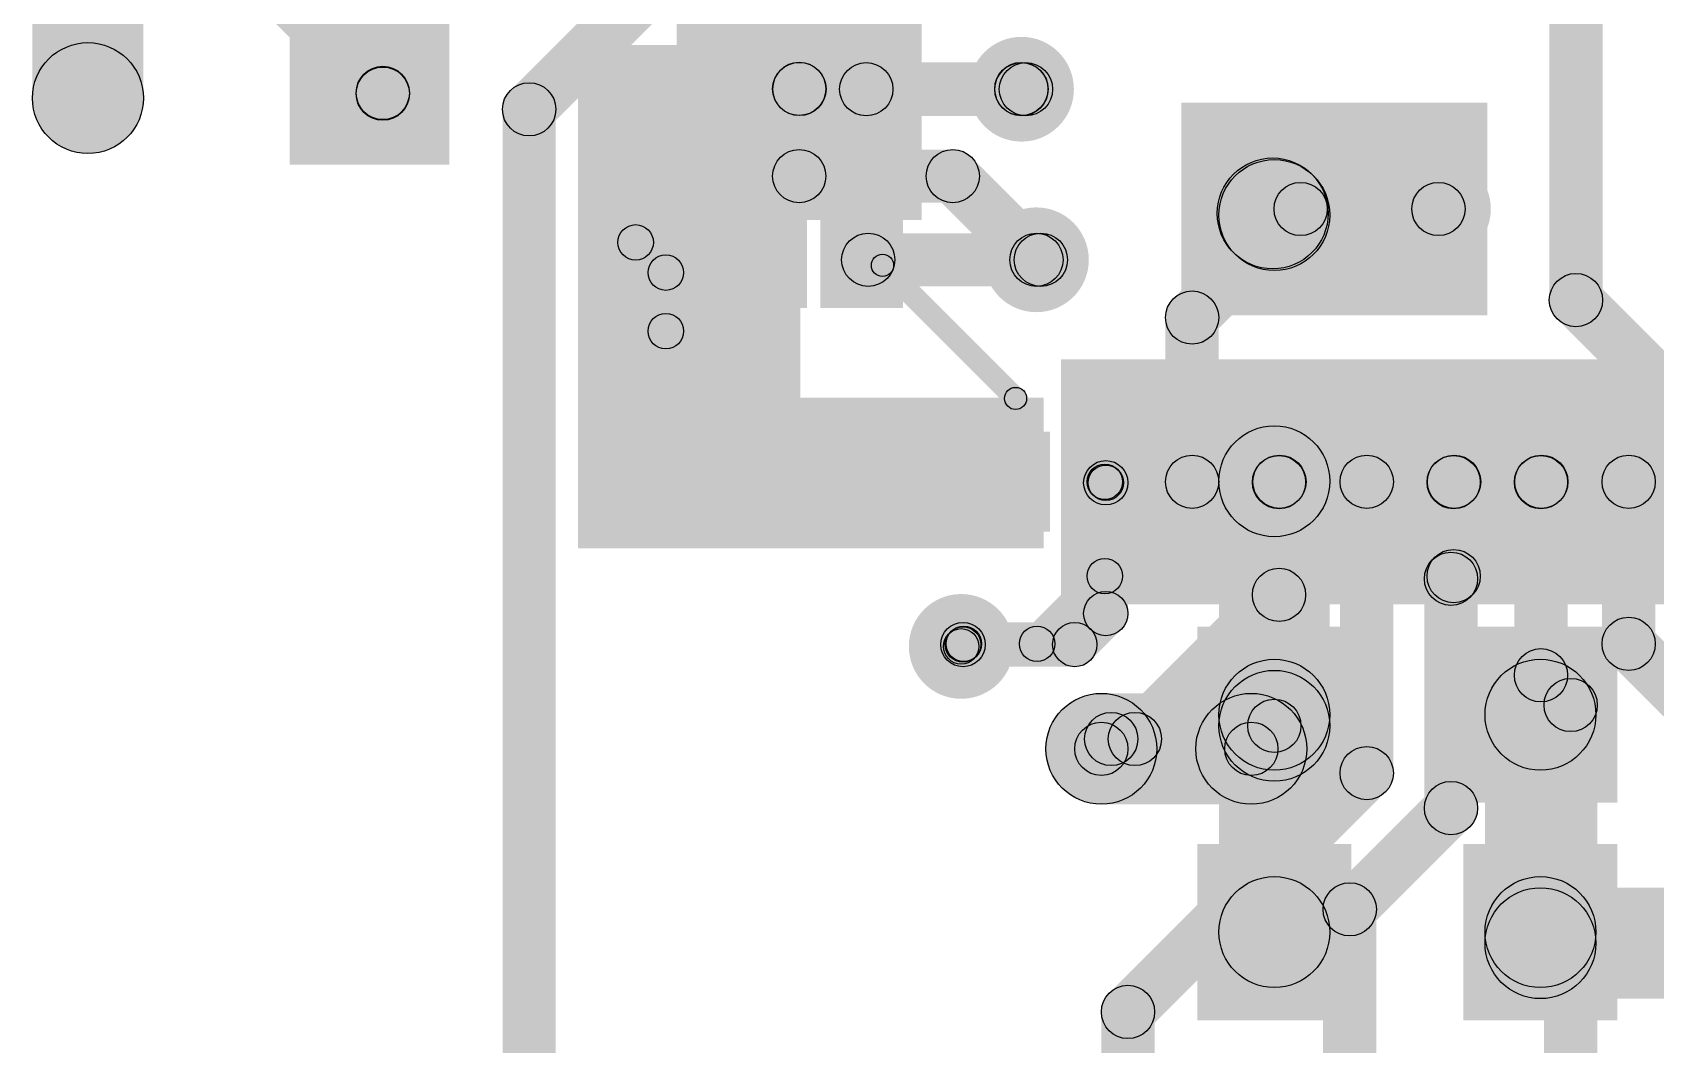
# Model space of a CAD drawing. Header units: millimetres. Extents: x -1.37 to 1.18, y -0.07 to 2.63.
# Drawn here: x -0.472 to -0.1061, y 0.7042 to 0.9323 of the extents above; entities that cross this region are included whole.
import ezdxf

# ---------------------------------------------------------------- set-up
doc = ezdxf.new("R2010")
doc.units = ezdxf.units.MM
doc.header["$MEASUREMENT"] = 0
for name, color, linetype in [('BottomLayer', 5, 'Continuous'), ('BottomPaste', 16, 'Continuous'), ('BottomSolder', 6, 'Continuous'), ('TopLayer', 1, 'Continuous'), ('TopOverlay', 2, 'Continuous'), ('TopPaste', 8, 'Continuous'), ('TopSolder', 216, 'Continuous'), ('ViaHoleLayer', 16, 'Continuous')]:
    doc.layers.add(name, color=color, linetype=linetype)

# ---------------------------------------------------------------- blocks, each defined once
blk = doc.blocks.new('R___0201_B_46')
at = {"layer": 'BottomLayer'}
for points in [[(-0.01614, 0.00728), (-0.00551, 0.00728), (-0.00551, -0.00728), (-0.01614, -0.00728)], [(0.00551, 0.00728), (0.01614, 0.00728), (0.01614, -0.00728), (0.00551, -0.00728)]]:
    blk.add_hatch(color=5, dxfattribs=at).paths.add_polyline_path(points)
at = {"layer": 'BottomPaste'}
for points in [[(-0.01614, 0.00728), (-0.00551, 0.00728), (-0.00551, -0.00728), (-0.01614, -0.00728)], [(0.00551, 0.00728), (0.01614, 0.00728), (0.01614, -0.00728), (0.00551, -0.00728)]]:
    blk.add_hatch(color=16, dxfattribs=at).paths.add_polyline_path(points)
at = {"layer": 'BottomSolder'}
for points in [[(-0.02014, 0.01128), (-0.00151, 0.01128), (-0.00151, -0.01128), (-0.02014, -0.01128)], [(0.00151, 0.01128), (0.02014, 0.01128), (0.02014, -0.01128), (0.00151, -0.01128)]]:
    blk.add_hatch(color=6, dxfattribs=at).paths.add_polyline_path(points)
blk = doc.blocks.new('R___0201_B_47')
at = {"layer": 'BottomLayer'}
for points in [[(-0.01614, 0.00728), (-0.00551, 0.00728), (-0.00551, -0.00728), (-0.01614, -0.00728)], [(0.00551, 0.00728), (0.01614, 0.00728), (0.01614, -0.00728), (0.00551, -0.00728)]]:
    blk.add_hatch(color=5, dxfattribs=at).paths.add_polyline_path(points)
at = {"layer": 'BottomPaste'}
for points in [[(-0.01614, 0.00728), (-0.00551, 0.00728), (-0.00551, -0.00728), (-0.01614, -0.00728)], [(0.00551, 0.00728), (0.01614, 0.00728), (0.01614, -0.00728), (0.00551, -0.00728)]]:
    blk.add_hatch(color=16, dxfattribs=at).paths.add_polyline_path(points)
at = {"layer": 'BottomSolder'}
for points in [[(-0.02014, 0.01128), (-0.00151, 0.01128), (-0.00151, -0.01128), (-0.02014, -0.01128)], [(0.00151, 0.01128), (0.02014, 0.01128), (0.02014, -0.01128), (0.00151, -0.01128)]]:
    blk.add_hatch(color=6, dxfattribs=at).paths.add_polyline_path(points)
blk = doc.blocks.new('R___0201_B_48')
at = {"layer": 'BottomLayer'}
for points in [[(-0.01614, 0.00728), (-0.00551, 0.00728), (-0.00551, -0.00728), (-0.01614, -0.00728)], [(0.00551, 0.00728), (0.01614, 0.00728), (0.01614, -0.00728), (0.00551, -0.00728)]]:
    blk.add_hatch(color=5, dxfattribs=at).paths.add_polyline_path(points)
at = {"layer": 'BottomPaste'}
for points in [[(-0.01614, 0.00728), (-0.00551, 0.00728), (-0.00551, -0.00728), (-0.01614, -0.00728)], [(0.00551, 0.00728), (0.01614, 0.00728), (0.01614, -0.00728), (0.00551, -0.00728)]]:
    blk.add_hatch(color=16, dxfattribs=at).paths.add_polyline_path(points)
at = {"layer": 'BottomSolder'}
for points in [[(-0.02014, 0.01128), (-0.00151, 0.01128), (-0.00151, -0.01128), (-0.02014, -0.01128)], [(0.00151, 0.01128), (0.02014, 0.01128), (0.02014, -0.01128), (0.00151, -0.01128)]]:
    blk.add_hatch(color=6, dxfattribs=at).paths.add_polyline_path(points)
blk = doc.blocks.new('LQFP_100_78')
at = {"layer": 'TopLayer'}
for points in [[(-0.32874, -0.21063), (-0.2815, -0.21063), (-0.2815, -0.22244), (-0.32874, -0.22244)], [(-0.32874, -0.23031), (-0.2815, -0.23031), (-0.2815, -0.24213), (-0.32874, -0.24213)], [(-0.23031, -0.2815), (-0.23031, -0.32874), (-0.24213, -0.32874), (-0.24213, -0.2815)], [(-0.21063, -0.2815), (-0.21063, -0.32874), (-0.22244, -0.32874), (-0.22244, -0.2815)], [(-0.19094, -0.2815), (-0.19094, -0.32874), (-0.20276, -0.32874), (-0.20276, -0.2815)], [(-0.17126, -0.2815), (-0.17126, -0.32874), (-0.18307, -0.32874), (-0.18307, -0.2815)], [(-0.15157, -0.2815), (-0.15157, -0.32874), (-0.16339, -0.32874), (-0.16339, -0.2815)], [(-0.13189, -0.2815), (-0.13189, -0.32874), (-0.1437, -0.32874), (-0.1437, -0.2815)], [(-0.1122, -0.2815), (-0.1122, -0.32874), (-0.12402, -0.32874), (-0.12402, -0.2815)]]:
    blk.add_hatch(color=1, dxfattribs=at).paths.add_polyline_path(points)
at = {"layer": 'TopOverlay'}
h = blk.add_hatch(color=2, dxfattribs=at)
edge = h.paths.add_edge_path()
edge.add_arc((-0.28634, -0.25634), 0.0025, 0, 360)
blk.add_hatch(color=2, dxfattribs=at).paths.add_polyline_path([(-0.28811, -0.25811), (-0.28457, -0.25457), (-0.25457, -0.28457), (-0.25811, -0.28811)])
h = blk.add_hatch(color=2, dxfattribs=at)
edge = h.paths.add_edge_path()
edge.add_arc((-0.25634, -0.28634), 0.0025, 0, 360)
at = {"layer": 'TopPaste'}
for points in [[(-0.32874, -0.21063), (-0.2815, -0.21063), (-0.2815, -0.22244), (-0.32874, -0.22244)], [(-0.32874, -0.23031), (-0.2815, -0.23031), (-0.2815, -0.24213), (-0.32874, -0.24213)], [(-0.23031, -0.2815), (-0.23031, -0.32874), (-0.24213, -0.32874), (-0.24213, -0.2815)], [(-0.21063, -0.2815), (-0.21063, -0.32874), (-0.22244, -0.32874), (-0.22244, -0.2815)], [(-0.19094, -0.2815), (-0.19094, -0.32874), (-0.20276, -0.32874), (-0.20276, -0.2815)], [(-0.17126, -0.2815), (-0.17126, -0.32874), (-0.18307, -0.32874), (-0.18307, -0.2815)], [(-0.15157, -0.2815), (-0.15157, -0.32874), (-0.16339, -0.32874), (-0.16339, -0.2815)], [(-0.13189, -0.2815), (-0.13189, -0.32874), (-0.1437, -0.32874), (-0.1437, -0.2815)], [(-0.1122, -0.2815), (-0.1122, -0.32874), (-0.12402, -0.32874), (-0.12402, -0.2815)]]:
    blk.add_hatch(color=8, dxfattribs=at).paths.add_polyline_path(points)
at = {"layer": 'TopSolder'}
for points in [[(-0.33274, -0.18694), (-0.2775, -0.18694), (-0.2775, -0.20676), (-0.33274, -0.20676)], [(-0.33274, -0.20663), (-0.2775, -0.20663), (-0.2775, -0.22644), (-0.33274, -0.22644)], [(-0.33274, -0.22631), (-0.2775, -0.22631), (-0.2775, -0.24613), (-0.33274, -0.24613)], [(-0.22631, -0.2775), (-0.22631, -0.33274), (-0.24613, -0.33274), (-0.24613, -0.2775)], [(-0.20663, -0.2775), (-0.20663, -0.33274), (-0.22644, -0.33274), (-0.22644, -0.2775)], [(-0.18694, -0.2775), (-0.18694, -0.33274), (-0.20676, -0.33274), (-0.20676, -0.2775)], [(-0.16726, -0.2775), (-0.16726, -0.33274), (-0.18707, -0.33274), (-0.18707, -0.2775)], [(-0.14757, -0.2775), (-0.14757, -0.33274), (-0.16739, -0.33274), (-0.16739, -0.2775)], [(-0.12789, -0.2775), (-0.12789, -0.33274), (-0.1477, -0.33274), (-0.1477, -0.2775)], [(-0.1082, -0.2775), (-0.1082, -0.33274), (-0.12802, -0.33274), (-0.12802, -0.2775)]]:
    blk.add_hatch(color=216, dxfattribs=at).paths.add_polyline_path(points)
at = {"layer": 'TopOverlay'}
for centre in [(-0.28634, -0.25634), (-0.25634, -0.28634)]:
    blk.add_circle(centre, 0.0025, dxfattribs=at)
blk = doc.blocks.new('F981E105MMA_B_103')
at = {"layer": 'BottomLayer'}
for points in [[(-0.045, -0.0175), (-0.045, 0.0175), (-0.015, 0.0175), (-0.015, -0.0175)], [(0.015, -0.0175), (0.015, 0.0175), (0.045, 0.0175), (0.045, -0.0175)]]:
    blk.add_hatch(color=5, dxfattribs=at).paths.add_polyline_path(points)
at = {"layer": 'BottomPaste'}
for points in [[(-0.045, -0.0175), (-0.045, 0.0175), (-0.015, 0.0175), (-0.015, -0.0175)], [(0.015, -0.0175), (0.015, 0.0175), (0.045, 0.0175), (0.045, -0.0175)]]:
    blk.add_hatch(color=16, dxfattribs=at).paths.add_polyline_path(points)
at = {"layer": 'BottomSolder'}
for points in [[(-0.04736, -0.01986), (-0.04736, 0.01986), (-0.01264, 0.01986), (-0.01264, -0.01986)], [(0.01264, -0.01986), (0.01264, 0.01986), (0.04736, 0.01986), (0.04736, -0.01986)]]:
    blk.add_hatch(color=6, dxfattribs=at).paths.add_polyline_path(points)
blk = doc.blocks.new('C__0603_B_105')
at = {"layer": 'BottomLayer'}
for points in [[(-0.045, -0.0175), (-0.045, 0.0175), (-0.015, 0.0175), (-0.015, -0.0175)], [(0.015, -0.0175), (0.015, 0.0175), (0.045, 0.0175), (0.045, -0.0175)]]:
    blk.add_hatch(color=5, dxfattribs=at).paths.add_polyline_path(points)
at = {"layer": 'BottomPaste'}
for points in [[(-0.045, -0.0175), (-0.045, 0.0175), (-0.015, 0.0175), (-0.015, -0.0175)], [(0.015, -0.0175), (0.015, 0.0175), (0.045, 0.0175), (0.045, -0.0175)]]:
    blk.add_hatch(color=16, dxfattribs=at).paths.add_polyline_path(points)
at = {"layer": 'BottomSolder'}
for points in [[(-0.04736, -0.01986), (-0.04736, 0.01986), (-0.01264, 0.01986), (-0.01264, -0.01986)], [(0.01264, -0.01986), (0.01264, 0.01986), (0.04736, 0.01986), (0.04736, -0.01986)]]:
    blk.add_hatch(color=6, dxfattribs=at).paths.add_polyline_path(points)
blk = doc.blocks.new('C__0603_B_110')
at = {"layer": 'BottomLayer'}
for points in [[(-0.045, -0.0175), (-0.045, 0.0175), (-0.015, 0.0175), (-0.015, -0.0175)], [(0.015, -0.0175), (0.015, 0.0175), (0.045, 0.0175), (0.045, -0.0175)]]:
    blk.add_hatch(color=5, dxfattribs=at).paths.add_polyline_path(points)
at = {"layer": 'BottomPaste'}
for points in [[(-0.045, -0.0175), (-0.045, 0.0175), (-0.015, 0.0175), (-0.015, -0.0175)], [(0.015, -0.0175), (0.015, 0.0175), (0.045, 0.0175), (0.045, -0.0175)]]:
    blk.add_hatch(color=16, dxfattribs=at).paths.add_polyline_path(points)
at = {"layer": 'BottomSolder'}
for points in [[(-0.04736, -0.01986), (-0.04736, 0.01986), (-0.01264, 0.01986), (-0.01264, -0.01986)], [(0.01264, -0.01986), (0.01264, 0.01986), (0.04736, 0.01986), (0.04736, -0.01986)]]:
    blk.add_hatch(color=6, dxfattribs=at).paths.add_polyline_path(points)

msp = doc.modelspace()

# ---------------------------------------------------------------- hatches: boundary and pattern name
at = {"layer": 'BottomLayer'}
for points in [[(-0.118, 0.872), (-0.13, 0.872), (-0.13, 1.084), (-0.118, 1.084)], [(-0.414, 0.90253), (-0.378, 0.90253), (-0.378, 0.97253), (-0.414, 0.97253)], [(-0.44698, 0.91753), (-0.47198, 0.91753), (-0.47198, 0.95852), (-0.44698, 0.95852)], [(-0.349, 0.816), (-0.29883, 0.816), (-0.29883, 0.92953), (-0.349, 0.92953)], [(-0.284, 0.91353), (-0.284, 0.92553), (-0.248, 0.92553), (-0.248, 0.91353)], [(-0.213, 0.86853), (-0.144, 0.86853), (-0.144, 0.91653), (-0.213, 0.91653)], [(-0.20121, 0.88269), (-0.18353, 0.90037), (-0.18316, 0.9), (-0.20084, 0.88232)], [(-0.33883, 0.88217), (-0.33317, 0.88783), (-0.32636, 0.88102), (-0.33202, 0.87536)], [(-0.28356, 0.87508), (-0.28356, 0.88708), (-0.24464, 0.88708), (-0.24464, 0.87508)], [(-0.32519, 0.865), (-0.33319, 0.865), (-0.33319, 0.87819), (-0.32519, 0.87819)], [(-0.12824, 0.86776), (-0.11976, 0.87624), (-0.09567, 0.85216), (-0.10416, 0.84367)], [(-0.316, 0.816), (-0.244, 0.816), (-0.244, 0.85), (-0.316, 0.85)], [(-0.22622, 0.80978), (-0.23422, 0.80978), (-0.23422, 0.83104), (-0.22622, 0.83104)], [(-0.1795, 0.77853), (-0.2045, 0.77853), (-0.2045, 0.83116), (-0.1795, 0.83116)], [(-0.24267, 0.79168), (-0.24832, 0.79733), (-0.23305, 0.81261), (-0.22739, 0.80695)], [(-0.26202, 0.79051), (-0.26202, 0.79851), (-0.24549, 0.79851), (-0.24549, 0.79051)], [(-0.25977, 0.79111), (-0.26542, 0.79676), (-0.26485, 0.79733), (-0.25919, 0.79168)], [(-0.231, 0.75834), (-0.231, 0.78334), (-0.19719, 0.78334), (-0.19719, 0.75834)], [(-0.19295, 0.7666), (-0.20143, 0.77508), (-0.19624, 0.78027), (-0.18776, 0.77179)], [(-0.1795, 0.77603), (-0.2045, 0.77603), (-0.2045, 0.77853), (-0.1795, 0.77853)], [(-0.1795, 0.72953), (-0.2045, 0.72953), (-0.2045, 0.77603), (-0.1795, 0.77603)], [(-0.1195, 0.72953), (-0.1445, 0.72953), (-0.1445, 0.77853), (-0.1195, 0.77853)], [(-0.132, 0.71453), (-0.132, 0.73953), (-0.08603, 0.73953), (-0.08603, 0.71453)]]:
    msp.add_hatch(color=5, dxfattribs=at).paths.add_polyline_path(points)
h = msp.add_hatch(color=5, dxfattribs=at)
edge = h.paths.add_edge_path()
edge.add_arc((-0.45948, 0.91753), 0.0125, 0, 360)
h = msp.add_hatch(color=5, dxfattribs=at)
edge = h.paths.add_edge_path()
edge.add_arc((-0.393, 0.91853), 0.01181, 0, 360)
h = msp.add_hatch(color=5, dxfattribs=at)
edge = h.paths.add_edge_path()
edge.add_arc((-0.249, 0.91953), 0.01181, 0, 360)
h = msp.add_hatch(color=5, dxfattribs=at)
edge = h.paths.add_edge_path()
edge.add_arc((-0.45948, 0.91753), 0.01181, 0, 360)
h = msp.add_hatch(color=5, dxfattribs=at)
edge = h.paths.add_edge_path()
edge.add_arc((-0.284, 0.91953), 0.006, 0, 360)
h = msp.add_hatch(color=5, dxfattribs=at)
edge = h.paths.add_edge_path()
edge.add_arc((-0.248, 0.91953), 0.006, 0, 360)
h = msp.add_hatch(color=5, dxfattribs=at)
edge = h.paths.add_edge_path()
edge.add_arc((-0.19237, 0.89153), 0.0125, 0, 360)
h = msp.add_hatch(color=5, dxfattribs=at)
edge = h.paths.add_edge_path()
edge.add_arc((-0.155, 0.89253), 0.01181, 0, 360)
h = msp.add_hatch(color=5, dxfattribs=at)
edge = h.paths.add_edge_path()
edge.add_arc((-0.192, 0.89116), 0.0125, 0, 360)
h = msp.add_hatch(color=5, dxfattribs=at)
edge = h.paths.add_edge_path()
edge.add_arc((-0.24564, 0.88108), 0.01181, 0, 360)
h = msp.add_hatch(color=5, dxfattribs=at)
edge = h.paths.add_edge_path()
edge.add_arc((-0.336, 0.885), 0.004, 0, 360)
h = msp.add_hatch(color=5, dxfattribs=at)
edge = h.paths.add_edge_path()
edge.add_arc((-0.28356, 0.88108), 0.006, 0, 360)
h = msp.add_hatch(color=5, dxfattribs=at)
edge = h.paths.add_edge_path()
edge.add_arc((-0.24464, 0.88108), 0.006, 0, 360)
h = msp.add_hatch(color=5, dxfattribs=at)
edge = h.paths.add_edge_path()
edge.add_arc((-0.32919, 0.87819), 0.004, 0, 360)
h = msp.add_hatch(color=5, dxfattribs=at)
edge = h.paths.add_edge_path()
edge.add_arc((-0.32919, 0.87819), 0.004, 0, 360)
h = msp.add_hatch(color=5, dxfattribs=at)
edge = h.paths.add_edge_path()
edge.add_arc((-0.32919, 0.865), 0.01181, 0, 360)
h = msp.add_hatch(color=5, dxfattribs=at)
edge = h.paths.add_edge_path()
edge.add_arc((-0.124, 0.872), 0.006, 0, 360)
h = msp.add_hatch(color=5, dxfattribs=at)
edge = h.paths.add_edge_path()
edge.add_arc((-0.124, 0.872), 0.006, 0, 360)
h = msp.add_hatch(color=5, dxfattribs=at)
edge = h.paths.add_edge_path()
edge.add_arc((-0.32919, 0.865), 0.004, 0, 360)
h = msp.add_hatch(color=5, dxfattribs=at)
edge = h.paths.add_edge_path()
edge.add_arc((-0.192, 0.83116), 0.0125, 0, 360)
h = msp.add_hatch(color=5, dxfattribs=at)
edge = h.paths.add_edge_path()
edge.add_arc((-0.23022, 0.83104), 0.004, 0, 360)
h = msp.add_hatch(color=5, dxfattribs=at)
edge = h.paths.add_edge_path()
edge.add_arc((-0.23022, 0.80978), 0.004, 0, 360)
h = msp.add_hatch(color=5, dxfattribs=at)
edge = h.paths.add_edge_path()
edge.add_arc((-0.23022, 0.80978), 0.004, 0, 360)
h = msp.add_hatch(color=5, dxfattribs=at)
edge = h.paths.add_edge_path()
edge.add_arc((-0.26259, 0.79393), 0.01181, 0, 360)
h = msp.add_hatch(color=5, dxfattribs=at)
edge = h.paths.add_edge_path()
edge.add_arc((-0.26259, 0.79393), 0.004, 0, 360)
h = msp.add_hatch(color=5, dxfattribs=at)
edge = h.paths.add_edge_path()
edge.add_arc((-0.26202, 0.79451), 0.004, 0, 360)
h = msp.add_hatch(color=5, dxfattribs=at)
edge = h.paths.add_edge_path()
edge.add_arc((-0.26202, 0.79451), 0.004, 0, 360)
h = msp.add_hatch(color=5, dxfattribs=at)
edge = h.paths.add_edge_path()
edge.add_arc((-0.24549, 0.79451), 0.004, 0, 360)
h = msp.add_hatch(color=5, dxfattribs=at)
edge = h.paths.add_edge_path()
edge.add_arc((-0.24549, 0.79451), 0.004, 0, 360)
h = msp.add_hatch(color=5, dxfattribs=at)
edge = h.paths.add_edge_path()
edge.add_arc((-0.192, 0.77853), 0.0125, 0, 360)
h = msp.add_hatch(color=5, dxfattribs=at)
edge = h.paths.add_edge_path()
edge.add_arc((-0.192, 0.77853), 0.0125, 0, 360)
h = msp.add_hatch(color=5, dxfattribs=at)
edge = h.paths.add_edge_path()
edge.add_arc((-0.132, 0.77853), 0.0125, 0, 360)
h = msp.add_hatch(color=5, dxfattribs=at)
edge = h.paths.add_edge_path()
edge.add_arc((-0.192, 0.77603), 0.0125, 0, 360)
h = msp.add_hatch(color=5, dxfattribs=at)
edge = h.paths.add_edge_path()
edge.add_arc((-0.192, 0.77603), 0.0125, 0, 360)
h = msp.add_hatch(color=5, dxfattribs=at)
edge = h.paths.add_edge_path()
edge.add_arc((-0.231, 0.77084), 0.0125, 0, 360)
h = msp.add_hatch(color=5, dxfattribs=at)
edge = h.paths.add_edge_path()
edge.add_arc((-0.19719, 0.77084), 0.0125, 0, 360)
h = msp.add_hatch(color=5, dxfattribs=at)
edge = h.paths.add_edge_path()
edge.add_arc((-0.231, 0.77084), 0.01181, 0, 360)
h = msp.add_hatch(color=5, dxfattribs=at)
edge = h.paths.add_edge_path()
edge.add_arc((-0.192, 0.77603), 0.006, 0, 360)
h = msp.add_hatch(color=5, dxfattribs=at)
edge = h.paths.add_edge_path()
edge.add_arc((-0.19719, 0.77084), 0.006, 0, 360)
h = msp.add_hatch(color=5, dxfattribs=at)
edge = h.paths.add_edge_path()
edge.add_arc((-0.192, 0.72953), 0.0125, 0, 360)
h = msp.add_hatch(color=5, dxfattribs=at)
edge = h.paths.add_edge_path()
edge.add_arc((-0.132, 0.72953), 0.0125, 0, 360)
h = msp.add_hatch(color=5, dxfattribs=at)
edge = h.paths.add_edge_path()
edge.add_arc((-0.132, 0.72703), 0.0125, 0, 360)
at = {"layer": 'TopLayer'}
for points in [[(-0.41824, 0.93544), (-0.40976, 0.94393), (-0.38876, 0.92293), (-0.39724, 0.91444)], [(-0.35576, 0.91076), (-0.36424, 0.91924), (-0.33994, 0.94355), (-0.33145, 0.93506)], [(-0.30336, 0.91538), (-0.29488, 0.92387), (-0.29483, 0.92382), (-0.30331, 0.91533)], [(-0.29907, 0.91358), (-0.29907, 0.92558), (-0.24905, 0.92558), (-0.24905, 0.91358)], [(-0.25329, 0.91533), (-0.2448, 0.92382), (-0.24476, 0.92377), (-0.25324, 0.91529)], [(-0.387, 0.91853), (-0.399, 0.91853), (-0.399, 0.91869), (-0.387, 0.91869)], [(-0.354, 0.54), (-0.366, 0.54), (-0.366, 0.915), (-0.354, 0.915)], [(-0.29912, 0.89394), (-0.29912, 0.90594), (-0.2645, 0.90594), (-0.2645, 0.89394)], [(-0.26874, 0.89569), (-0.26025, 0.90418), (-0.2414, 0.88533), (-0.24989, 0.87684)], [(-0.20629, 0.86382), (-0.21478, 0.87231), (-0.19031, 0.89677), (-0.18183, 0.88829)], [(-0.18607, 0.88653), (-0.18607, 0.89853), (-0.155, 0.89853), (-0.155, 0.88653)], [(-0.20454, 0.83104), (-0.21654, 0.83104), (-0.21654, 0.86806), (-0.20454, 0.86806)], [(-0.1867, 0.8267), (-0.19519, 0.83519), (-0.19509, 0.83528), (-0.18661, 0.8268)], [(-0.14733, 0.8267), (-0.15582, 0.83519), (-0.15572, 0.83528), (-0.14724, 0.8268)], [(-0.12765, 0.8267), (-0.13613, 0.83519), (-0.13604, 0.83528), (-0.12755, 0.8268)], [(-0.225, 0.80134), (-0.235, 0.80134), (-0.235, 0.83082), (-0.225, 0.83082)], [(-0.23305, 0.82821), (-0.22739, 0.83387), (-0.22717, 0.83365), (-0.23283, 0.82799)], [(-0.18494, 0.80555), (-0.19694, 0.80555), (-0.19694, 0.83095), (-0.18494, 0.83095)], [(-0.16517, 0.76536), (-0.17717, 0.76536), (-0.17717, 0.83104), (-0.16517, 0.83104)], [(-0.14557, 0.80977), (-0.15757, 0.80977), (-0.15757, 0.83095), (-0.14557, 0.83095)], [(-0.12589, 0.78742), (-0.13789, 0.78742), (-0.13789, 0.83095), (-0.12589, 0.83095)], [(-0.10611, 0.79451), (-0.11811, 0.79451), (-0.11811, 0.83104), (-0.10611, 0.83104)], [(-0.14792, 0.80494), (-0.15641, 0.81342), (-0.15582, 0.81401), (-0.14733, 0.80553)], [(-0.21919, 0.76882), (-0.22767, 0.77731), (-0.19519, 0.80979), (-0.1867, 0.8013)], [(-0.14617, 0.75749), (-0.15817, 0.75749), (-0.15817, 0.80918), (-0.14617, 0.80918)], [(-0.23346, 0.7908), (-0.24054, 0.79787), (-0.23354, 0.80487), (-0.22646, 0.7978)], [(-0.26219, 0.78934), (-0.26219, 0.79934), (-0.237, 0.79934), (-0.237, 0.78934)], [(-0.11635, 0.79027), (-0.10787, 0.79875), (-0.09576, 0.78664), (-0.10424, 0.77816)], [(-0.25977, 0.79111), (-0.26542, 0.79676), (-0.26502, 0.79717), (-0.25936, 0.79151)], [(-0.13613, 0.78318), (-0.12765, 0.79166), (-0.12095, 0.78496), (-0.12943, 0.77647)], [(-0.11919, 0.57653), (-0.13119, 0.57653), (-0.13119, 0.78072), (-0.11919, 0.78072)], [(-0.22676, 0.7666), (-0.23524, 0.77508), (-0.23302, 0.77731), (-0.22453, 0.76882)], [(-0.22878, 0.76706), (-0.22878, 0.77906), (-0.22343, 0.77906), (-0.22343, 0.76706)], [(-0.22076, 0.70729), (-0.22924, 0.71577), (-0.17541, 0.76961), (-0.16692, 0.76112)], [(-0.17076, 0.73042), (-0.17924, 0.7389), (-0.15641, 0.76174), (-0.14792, 0.75325)], [(-0.169, 0.42253), (-0.181, 0.42253), (-0.181, 0.73466), (-0.169, 0.73466)], [(-0.219, 0.4079), (-0.231, 0.4079), (-0.231, 0.71153), (-0.219, 0.71153)]]:
    msp.add_hatch(color=1, dxfattribs=at).paths.add_polyline_path(points)
h = msp.add_hatch(color=1, dxfattribs=at)
edge = h.paths.add_edge_path()
edge.add_arc((-0.393, 0.91853), 0.01181, 0, 360)
h = msp.add_hatch(color=1, dxfattribs=at)
edge = h.paths.add_edge_path()
edge.add_arc((-0.249, 0.91953), 0.01181, 0, 360)
h = msp.add_hatch(color=1, dxfattribs=at)
edge = h.paths.add_edge_path()
edge.add_arc((-0.45948, 0.91753), 0.01181, 0, 360)
h = msp.add_hatch(color=1, dxfattribs=at)
edge = h.paths.add_edge_path()
edge.add_arc((-0.393, 0.91869), 0.006, 0, 360)
h = msp.add_hatch(color=1, dxfattribs=at)
edge = h.paths.add_edge_path()
edge.add_arc((-0.393, 0.91869), 0.006, 0, 360)
h = msp.add_hatch(color=1, dxfattribs=at)
edge = h.paths.add_edge_path()
edge.add_arc((-0.393, 0.91853), 0.006, 0, 360)
h = msp.add_hatch(color=1, dxfattribs=at)
edge = h.paths.add_edge_path()
edge.add_arc((-0.29912, 0.91962), 0.006, 0, 360)
h = msp.add_hatch(color=1, dxfattribs=at)
edge = h.paths.add_edge_path()
edge.add_arc((-0.29907, 0.91958), 0.006, 0, 360)
h = msp.add_hatch(color=1, dxfattribs=at)
edge = h.paths.add_edge_path()
edge.add_arc((-0.29907, 0.91958), 0.006, 0, 360)
h = msp.add_hatch(color=1, dxfattribs=at)
edge = h.paths.add_edge_path()
edge.add_arc((-0.24905, 0.91958), 0.006, 0, 360)
h = msp.add_hatch(color=1, dxfattribs=at)
edge = h.paths.add_edge_path()
edge.add_arc((-0.24905, 0.91958), 0.006, 0, 360)
h = msp.add_hatch(color=1, dxfattribs=at)
edge = h.paths.add_edge_path()
edge.add_arc((-0.249, 0.91953), 0.006, 0, 360)
h = msp.add_hatch(color=1, dxfattribs=at)
edge = h.paths.add_edge_path()
edge.add_arc((-0.36, 0.915), 0.006, 0, 360)
h = msp.add_hatch(color=1, dxfattribs=at)
edge = h.paths.add_edge_path()
edge.add_arc((-0.36, 0.915), 0.006, 0, 360)
h = msp.add_hatch(color=1, dxfattribs=at)
edge = h.paths.add_edge_path()
edge.add_arc((-0.29912, 0.89994), 0.006, 0, 360)
h = msp.add_hatch(color=1, dxfattribs=at)
edge = h.paths.add_edge_path()
edge.add_arc((-0.2645, 0.89994), 0.006, 0, 360)
h = msp.add_hatch(color=1, dxfattribs=at)
edge = h.paths.add_edge_path()
edge.add_arc((-0.2645, 0.89994), 0.006, 0, 360)
h = msp.add_hatch(color=1, dxfattribs=at)
edge = h.paths.add_edge_path()
edge.add_arc((-0.155, 0.89253), 0.01181, 0, 360)
h = msp.add_hatch(color=1, dxfattribs=at)
edge = h.paths.add_edge_path()
edge.add_arc((-0.18607, 0.89253), 0.006, 0, 360)
h = msp.add_hatch(color=1, dxfattribs=at)
edge = h.paths.add_edge_path()
edge.add_arc((-0.18607, 0.89253), 0.006, 0, 360)
h = msp.add_hatch(color=1, dxfattribs=at)
edge = h.paths.add_edge_path()
edge.add_arc((-0.155, 0.89253), 0.006, 0, 360)
h = msp.add_hatch(color=1, dxfattribs=at)
edge = h.paths.add_edge_path()
edge.add_arc((-0.24564, 0.88108), 0.01181, 0, 360)
h = msp.add_hatch(color=1, dxfattribs=at)
edge = h.paths.add_edge_path()
edge.add_arc((-0.24564, 0.88108), 0.006, 0, 360)
h = msp.add_hatch(color=1, dxfattribs=at)
edge = h.paths.add_edge_path()
edge.add_arc((-0.32919, 0.865), 0.01181, 0, 360)
h = msp.add_hatch(color=1, dxfattribs=at)
edge = h.paths.add_edge_path()
edge.add_arc((-0.21054, 0.86806), 0.006, 0, 360)
h = msp.add_hatch(color=1, dxfattribs=at)
edge = h.paths.add_edge_path()
edge.add_arc((-0.21054, 0.86806), 0.006, 0, 360)
h = msp.add_hatch(color=1, dxfattribs=at)
edge = h.paths.add_edge_path()
edge.add_arc((-0.23, 0.83082), 0.005, 0, 360)
h = msp.add_hatch(color=1, dxfattribs=at)
edge = h.paths.add_edge_path()
edge.add_arc((-0.23022, 0.83104), 0.004, 0, 360)
h = msp.add_hatch(color=1, dxfattribs=at)
edge = h.paths.add_edge_path()
edge.add_arc((-0.23, 0.83082), 0.004, 0, 360)
h = msp.add_hatch(color=1, dxfattribs=at)
edge = h.paths.add_edge_path()
edge.add_arc((-0.21054, 0.83104), 0.006, 0, 360)
h = msp.add_hatch(color=1, dxfattribs=at)
edge = h.paths.add_edge_path()
edge.add_arc((-0.19094, 0.83095), 0.006, 0, 360)
h = msp.add_hatch(color=1, dxfattribs=at)
edge = h.paths.add_edge_path()
edge.add_arc((-0.19094, 0.83095), 0.006, 0, 360)
h = msp.add_hatch(color=1, dxfattribs=at)
edge = h.paths.add_edge_path()
edge.add_arc((-0.19085, 0.83104), 0.006, 0, 360)
h = msp.add_hatch(color=1, dxfattribs=at)
edge = h.paths.add_edge_path()
edge.add_arc((-0.17117, 0.83104), 0.006, 0, 360)
h = msp.add_hatch(color=1, dxfattribs=at)
edge = h.paths.add_edge_path()
edge.add_arc((-0.15157, 0.83095), 0.006, 0, 360)
h = msp.add_hatch(color=1, dxfattribs=at)
edge = h.paths.add_edge_path()
edge.add_arc((-0.15157, 0.83095), 0.006, 0, 360)
h = msp.add_hatch(color=1, dxfattribs=at)
edge = h.paths.add_edge_path()
edge.add_arc((-0.15148, 0.83104), 0.006, 0, 360)
h = msp.add_hatch(color=1, dxfattribs=at)
edge = h.paths.add_edge_path()
edge.add_arc((-0.13189, 0.83095), 0.006, 0, 360)
h = msp.add_hatch(color=1, dxfattribs=at)
edge = h.paths.add_edge_path()
edge.add_arc((-0.13189, 0.83095), 0.006, 0, 360)
h = msp.add_hatch(color=1, dxfattribs=at)
edge = h.paths.add_edge_path()
edge.add_arc((-0.1318, 0.83104), 0.006, 0, 360)
h = msp.add_hatch(color=1, dxfattribs=at)
edge = h.paths.add_edge_path()
edge.add_arc((-0.11211, 0.83104), 0.006, 0, 360)
h = msp.add_hatch(color=1, dxfattribs=at)
edge = h.paths.add_edge_path()
edge.add_arc((-0.15217, 0.80918), 0.006, 0, 360)
h = msp.add_hatch(color=1, dxfattribs=at)
edge = h.paths.add_edge_path()
edge.add_arc((-0.15217, 0.80918), 0.006, 0, 360)
h = msp.add_hatch(color=1, dxfattribs=at)
edge = h.paths.add_edge_path()
edge.add_arc((-0.15157, 0.80977), 0.006, 0, 360)
h = msp.add_hatch(color=1, dxfattribs=at)
edge = h.paths.add_edge_path()
edge.add_arc((-0.15157, 0.80977), 0.006, 0, 360)
h = msp.add_hatch(color=1, dxfattribs=at)
edge = h.paths.add_edge_path()
edge.add_arc((-0.19094, 0.80555), 0.006, 0, 360)
h = msp.add_hatch(color=1, dxfattribs=at)
edge = h.paths.add_edge_path()
edge.add_arc((-0.19094, 0.80555), 0.006, 0, 360)
h = msp.add_hatch(color=1, dxfattribs=at)
edge = h.paths.add_edge_path()
edge.add_arc((-0.26259, 0.79393), 0.01181, 0, 360)
h = msp.add_hatch(color=1, dxfattribs=at)
edge = h.paths.add_edge_path()
edge.add_arc((-0.23, 0.80134), 0.005, 0, 360)
h = msp.add_hatch(color=1, dxfattribs=at)
edge = h.paths.add_edge_path()
edge.add_arc((-0.23, 0.80134), 0.005, 0, 360)
h = msp.add_hatch(color=1, dxfattribs=at)
edge = h.paths.add_edge_path()
edge.add_arc((-0.26219, 0.79434), 0.005, 0, 360)
h = msp.add_hatch(color=1, dxfattribs=at)
edge = h.paths.add_edge_path()
edge.add_arc((-0.26259, 0.79393), 0.004, 0, 360)
h = msp.add_hatch(color=1, dxfattribs=at)
edge = h.paths.add_edge_path()
edge.add_arc((-0.26219, 0.79434), 0.004, 0, 360)
h = msp.add_hatch(color=1, dxfattribs=at)
edge = h.paths.add_edge_path()
edge.add_arc((-0.237, 0.79434), 0.005, 0, 360)
h = msp.add_hatch(color=1, dxfattribs=at)
edge = h.paths.add_edge_path()
edge.add_arc((-0.237, 0.79434), 0.005, 0, 360)
h = msp.add_hatch(color=1, dxfattribs=at)
edge = h.paths.add_edge_path()
edge.add_arc((-0.11211, 0.79451), 0.006, 0, 360)
h = msp.add_hatch(color=1, dxfattribs=at)
edge = h.paths.add_edge_path()
edge.add_arc((-0.11211, 0.79451), 0.006, 0, 360)
h = msp.add_hatch(color=1, dxfattribs=at)
edge = h.paths.add_edge_path()
edge.add_arc((-0.13189, 0.78742), 0.006, 0, 360)
h = msp.add_hatch(color=1, dxfattribs=at)
edge = h.paths.add_edge_path()
edge.add_arc((-0.13189, 0.78742), 0.006, 0, 360)
h = msp.add_hatch(color=1, dxfattribs=at)
edge = h.paths.add_edge_path()
edge.add_arc((-0.12519, 0.78072), 0.006, 0, 360)
h = msp.add_hatch(color=1, dxfattribs=at)
edge = h.paths.add_edge_path()
edge.add_arc((-0.12519, 0.78072), 0.006, 0, 360)
h = msp.add_hatch(color=1, dxfattribs=at)
edge = h.paths.add_edge_path()
edge.add_arc((-0.231, 0.77084), 0.01181, 0, 360)
h = msp.add_hatch(color=1, dxfattribs=at)
edge = h.paths.add_edge_path()
edge.add_arc((-0.231, 0.77084), 0.006, 0, 360)
h = msp.add_hatch(color=1, dxfattribs=at)
edge = h.paths.add_edge_path()
edge.add_arc((-0.22878, 0.77306), 0.006, 0, 360)
h = msp.add_hatch(color=1, dxfattribs=at)
edge = h.paths.add_edge_path()
edge.add_arc((-0.22878, 0.77306), 0.006, 0, 360)
h = msp.add_hatch(color=1, dxfattribs=at)
edge = h.paths.add_edge_path()
edge.add_arc((-0.22343, 0.77306), 0.006, 0, 360)
h = msp.add_hatch(color=1, dxfattribs=at)
edge = h.paths.add_edge_path()
edge.add_arc((-0.22343, 0.77306), 0.006, 0, 360)
h = msp.add_hatch(color=1, dxfattribs=at)
edge = h.paths.add_edge_path()
edge.add_arc((-0.17117, 0.76536), 0.006, 0, 360)
h = msp.add_hatch(color=1, dxfattribs=at)
edge = h.paths.add_edge_path()
edge.add_arc((-0.17117, 0.76536), 0.006, 0, 360)
h = msp.add_hatch(color=1, dxfattribs=at)
edge = h.paths.add_edge_path()
edge.add_arc((-0.15217, 0.75749), 0.006, 0, 360)
h = msp.add_hatch(color=1, dxfattribs=at)
edge = h.paths.add_edge_path()
edge.add_arc((-0.15217, 0.75749), 0.006, 0, 360)
h = msp.add_hatch(color=1, dxfattribs=at)
edge = h.paths.add_edge_path()
edge.add_arc((-0.175, 0.73466), 0.006, 0, 360)
h = msp.add_hatch(color=1, dxfattribs=at)
edge = h.paths.add_edge_path()
edge.add_arc((-0.175, 0.73466), 0.006, 0, 360)
h = msp.add_hatch(color=1, dxfattribs=at)
edge = h.paths.add_edge_path()
edge.add_arc((-0.225, 0.71153), 0.006, 0, 360)
h = msp.add_hatch(color=1, dxfattribs=at)
edge = h.paths.add_edge_path()
edge.add_arc((-0.225, 0.71153), 0.006, 0, 360)
at = {"layer": 'ViaHoleLayer'}
h = msp.add_hatch(color=16, dxfattribs=at)
edge = h.paths.add_edge_path()
edge.add_arc((-0.45948, 0.91753), 0.00591, 0, 360)
h = msp.add_hatch(color=16, dxfattribs=at)
edge = h.paths.add_edge_path()
edge.add_arc((-0.393, 0.91853), 0.00591, 0, 360)
h = msp.add_hatch(color=16, dxfattribs=at)
edge = h.paths.add_edge_path()
edge.add_arc((-0.249, 0.91953), 0.00591, 0, 360)
h = msp.add_hatch(color=16, dxfattribs=at)
edge = h.paths.add_edge_path()
edge.add_arc((-0.155, 0.89253), 0.00591, 0, 360)
h = msp.add_hatch(color=16, dxfattribs=at)
edge = h.paths.add_edge_path()
edge.add_arc((-0.24564, 0.88108), 0.00591, 0, 360)
h = msp.add_hatch(color=16, dxfattribs=at)
edge = h.paths.add_edge_path()
edge.add_arc((-0.32919, 0.865), 0.00591, 0, 360)
h = msp.add_hatch(color=16, dxfattribs=at)
edge = h.paths.add_edge_path()
edge.add_arc((-0.26259, 0.79393), 0.00591, 0, 360)
h = msp.add_hatch(color=16, dxfattribs=at)
edge = h.paths.add_edge_path()
edge.add_arc((-0.231, 0.77084), 0.00591, 0, 360)

# ---------------------------------------------------------------- linework, layer by layer
at = {"layer": 'BottomLayer'}
for centre, radius in [((-0.45948, 0.91753), 0.0125), ((-0.284, 0.91953), 0.006), ((-0.248, 0.91953), 0.006), ((-0.19237, 0.89153), 0.0125), ((-0.192, 0.89116), 0.0125), ((-0.336, 0.885), 0.004), ((-0.28356, 0.88108), 0.006), ((-0.24464, 0.88108), 0.006), ((-0.32919, 0.87819), 0.004), ((-0.32919, 0.87819), 0.004), ((-0.124, 0.872), 0.006), ((-0.124, 0.872), 0.006), ((-0.32919, 0.865), 0.004), ((-0.192, 0.83116), 0.0125), ((-0.23022, 0.83104), 0.004), ((-0.23022, 0.80978), 0.004), ((-0.23022, 0.80978), 0.004), ((-0.26259, 0.79393), 0.004), ((-0.26202, 0.79451), 0.004), ((-0.26202, 0.79451), 0.004), ((-0.24549, 0.79451), 0.004), ((-0.24549, 0.79451), 0.004), ((-0.192, 0.77853), 0.0125), ((-0.192, 0.77853), 0.0125), ((-0.132, 0.77853), 0.0125), ((-0.192, 0.77603), 0.0125), ((-0.192, 0.77603), 0.0125), ((-0.231, 0.77084), 0.0125), ((-0.19719, 0.77084), 0.0125), ((-0.192, 0.77603), 0.006), ((-0.19719, 0.77084), 0.006), ((-0.192, 0.72953), 0.0125), ((-0.132, 0.72953), 0.0125), ((-0.132, 0.72703), 0.0125)]:
    msp.add_circle(centre, radius, dxfattribs=at)
at = {"layer": 'TopLayer'}
for centre, radius in [((-0.393, 0.91869), 0.006), ((-0.393, 0.91869), 0.006), ((-0.393, 0.91853), 0.006), ((-0.29912, 0.91962), 0.006), ((-0.29907, 0.91958), 0.006), ((-0.29907, 0.91958), 0.006), ((-0.24905, 0.91958), 0.006), ((-0.24905, 0.91958), 0.006), ((-0.249, 0.91953), 0.006), ((-0.36, 0.915), 0.006), ((-0.36, 0.915), 0.006), ((-0.29912, 0.89994), 0.006), ((-0.2645, 0.89994), 0.006), ((-0.2645, 0.89994), 0.006), ((-0.18607, 0.89253), 0.006), ((-0.18607, 0.89253), 0.006), ((-0.155, 0.89253), 0.006), ((-0.24564, 0.88108), 0.006), ((-0.21054, 0.86806), 0.006), ((-0.21054, 0.86806), 0.006), ((-0.23, 0.83082), 0.005), ((-0.23022, 0.83104), 0.004), ((-0.23, 0.83082), 0.004), ((-0.21054, 0.83104), 0.006), ((-0.19094, 0.83095), 0.006), ((-0.19094, 0.83095), 0.006), ((-0.19085, 0.83104), 0.006), ((-0.17117, 0.83104), 0.006), ((-0.15157, 0.83095), 0.006), ((-0.15157, 0.83095), 0.006), ((-0.15148, 0.83104), 0.006), ((-0.13189, 0.83095), 0.006), ((-0.13189, 0.83095), 0.006), ((-0.1318, 0.83104), 0.006), ((-0.11211, 0.83104), 0.006), ((-0.15217, 0.80918), 0.006), ((-0.15217, 0.80918), 0.006), ((-0.15157, 0.80977), 0.006), ((-0.15157, 0.80977), 0.006), ((-0.19094, 0.80555), 0.006), ((-0.19094, 0.80555), 0.006), ((-0.23, 0.80134), 0.005), ((-0.23, 0.80134), 0.005), ((-0.26219, 0.79434), 0.005), ((-0.26259, 0.79393), 0.004), ((-0.26219, 0.79434), 0.004), ((-0.237, 0.79434), 0.005), ((-0.237, 0.79434), 0.005), ((-0.11211, 0.79451), 0.006), ((-0.11211, 0.79451), 0.006), ((-0.13189, 0.78742), 0.006), ((-0.13189, 0.78742), 0.006), ((-0.12519, 0.78072), 0.006), ((-0.12519, 0.78072), 0.006), ((-0.231, 0.77084), 0.006), ((-0.22878, 0.77306), 0.006), ((-0.22878, 0.77306), 0.006), ((-0.22343, 0.77306), 0.006), ((-0.22343, 0.77306), 0.006), ((-0.17117, 0.76536), 0.006), ((-0.17117, 0.76536), 0.006), ((-0.15217, 0.75749), 0.006), ((-0.15217, 0.75749), 0.006), ((-0.175, 0.73466), 0.006), ((-0.175, 0.73466), 0.006), ((-0.225, 0.71153), 0.006), ((-0.225, 0.71153), 0.006)]:
    msp.add_circle(centre, radius, dxfattribs=at)

# ---------------------------------------------------------------- block references
msp.add_blockref('LQFP_100_78', (0.006, 1.13616))
for name, p, rotation in [('R___0201_B_48', (-0.29583, 0.91953), 360), ('C__0603_B_110', (-0.192, 0.86116), 90), ('R___0201_B_47', (-0.29583, 0.88153), 360), ('R___0201_B_46', (-0.24105, 0.83104), 360), ('C__0603_B_105', (-0.162, 0.77853), 360), ('F981E105MMA_B_103', (-0.162, 0.72953), 360)]:
    msp.add_blockref(name, p, dxfattribs=dict(rotation=rotation))

doc.saveas('drawing.dxf')
